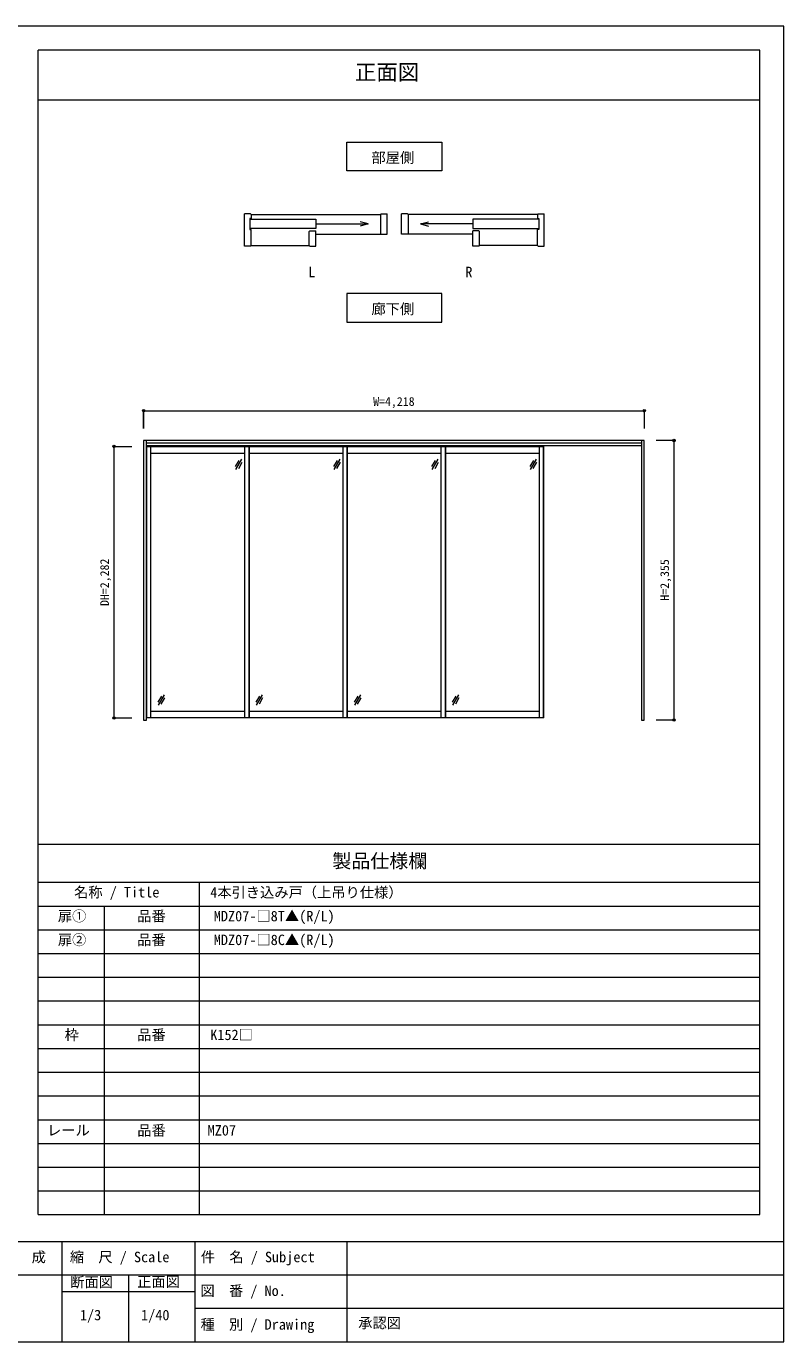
# Model space of a CAD drawing. Units: millimetres on the paper, enlarged 5 times, with parts at other scales. Extents: x -992 to 1008, y -685 to 700.
# Drawn here: x 210 to 1008, y -685 to 700 of the extents above; entities that cross this region are included whole.
import ezdxf
from ezdxf.enums import TextEntityAlignment as Align

# ---------------------------------------------------------------- set-up
doc = ezdxf.new("R2010")
doc.units = ezdxf.units.MM
doc.header["$LTSCALE"] = 5
doc.header["$PDMODE"] = 32
doc.header["$PDSIZE"] = 2.5
for name, color, linetype, lineweight in [('1-0_H-SYM', 7, 'Continuous', 20), ('1-1_0', 7, 'Continuous', 20), ('3-0', 7, 'Continuous', 20)]:
    doc.layers.add(name, color=color, linetype=linetype, lineweight=lineweight)
doc.styles.add('ＭＳ ゴシック', font='')
doc.styles.get('ＭＳ ゴシック').set_extended_font_data('MS Gothic')

msp = doc.modelspace()

# ---------------------------------------------------------------- linework, layer by layer
at = {"layer": '1-0_H-SYM'}
for p, q in [((222.5, -161.25), (222.5, 675)), ((222.5, -201.25), (982.5, -201.25))]:
    msp.add_line(p, q, dxfattribs=at)
at = {"layer": '1-1_0'}
for p, q in [((982.5, 675), (222.5, 675)), ((982.5, -551.25), (982.5, 675)), ((222.5, 622.5), (982.5, 622.5)), ((982.5, -161.25), (982.5, 622.5)), ((222.5, -551.25), (222.5, -161.25)), ((222.5, -161.25), (982.5, -161.25)), ((222.5, -161.25), (982.5, -161.25)), ((392.5, -551.25), (392.5, -201.25)), ((222.5, -226.25), (982.5, -226.25)), ((292.5, -551.25), (292.5, -226.25)), ((222.5, -251.25), (982.5, -251.25)), ((222.5, -276.25), (982.5, -276.25)), ((222.5, -301.25), (982.5, -301.25)), ((222.5, -326.25), (982.5, -326.25)), ((222.5, -351.25), (982.5, -351.25)), ((222.5, -376.25), (982.5, -376.25)), ((222.5, -401.25), (982.5, -401.25)), ((222.5, -426.25), (982.5, -426.25)), ((222.5, -451.25), (982.5, -451.25)), ((222.5, -476.25), (982.5, -476.25)), ((222.5, -501.25), (982.5, -501.25)), ((222.5, -526.25), (982.5, -526.25)), ((222.5, -551.25), (982.5, -551.25)), ((1007.5, -580), (-992.5, -580)), ((247.5, -580), (247.5, -685)), ((387.5, -580), (387.5, -685)), ((547.5, -580), (547.5, -685)), ((1007.5, -615), (-587.5, -615)), ((317.5, -615), (317.5, -685)), ((387.5, -632.5), (247.5, -632.5)), ((1007.5, -650), (387.5, -650))]:
    msp.add_line(p, q, dxfattribs=at)
msp.add_lwpolyline([(-992.5, -685), (1007.5, -685), (1007.5, 700), (-992.5, 700)], close=True, dxfattribs=at)
msp.add_lwpolyline([(222.5, -161.25), (222.5, 622.5), (982.5, 622.5)], dxfattribs=at)
at = {"layer": '3-0'}
for p, q in [((446.179, 502.594), (439.729, 502.594)), ((439.729, 468.394), (439.729, 502.594)), ((446.929, 501.694), (582.829, 501.694)), ((582.829, 501.844), (582.829, 481.294)), ((590.029, 481.294), (590.029, 502.594)), ((605.029, 481.294), (605.029, 502.594)), ((612.229, 501.844), (612.229, 481.294)), ((748.129, 501.694), (612.229, 501.694)), ((748.879, 502.594), (755.329, 502.594)), ((755.329, 468.394), (755.329, 502.594)), ((445.429, 497.794), (445.429, 486.019)), ((446.929, 497.794), (445.429, 497.794)), ((445.429, 496.894), (514.935, 496.894)), ((514.935, 486.994), (445.429, 486.994)), ((445.429, 486.019), (446.929, 486.019)), ((514.935, 496.894), (514.935, 486.994)), ((514.935, 491.944), (570.104, 491.944)), ((570.104, 491.944), (561.41, 494.273)), ((570.104, 491.944), (561.41, 489.614)), ((624.955, 491.944), (633.648, 494.273)), ((624.955, 491.944), (633.648, 489.614)), ((680.124, 491.944), (624.955, 491.944)), ((749.629, 496.894), (680.124, 496.894)), ((680.124, 496.894), (680.124, 486.994)), ((680.124, 486.994), (749.629, 486.994)), ((748.129, 497.794), (749.629, 497.794)), ((749.629, 486.019), (748.129, 486.019)), ((749.629, 497.794), (749.629, 486.019)), ((514.935, 468.394), (514.935, 484.594)), ((514.935, 481.294), (590.029, 481.294)), ((680.124, 481.294), (605.029, 481.294)), ((680.124, 468.394), (680.124, 484.594)), ((446.179, 468.394), (439.729, 468.394)), ((446.929, 469.294), (507.735, 469.294)), ((748.129, 469.294), (687.324, 469.294)), ((748.879, 468.394), (755.329, 468.394)), ((333.476, 276.389), (333.476, 295.139)), ((333.476, 276.389), (333.476, 295.139)), ((333.476, 295.139), (333.476, 276.389)), ((333.476, 295.139), (860.726, 295.139)), ((860.726, 295.139), (860.726, 276.389)), ((860.726, 263.889), (333.476, 263.889)), ((333.476, 263.889), (333.476, -30.486)), ((336.476, -30.486), (336.476, 263.889)), ((857.726, 263.889), (857.726, -30.486)), ((860.726, -30.486), (860.726, 263.889)), ((891.976, 263.889), (873.226, 263.889)), ((891.976, 263.889), (891.976, -30.486)), ((302.226, 257.576), (320.976, 257.576)), ((302.226, 257.576), (302.226, -28.299)), ((336.476, 261.264), (857.726, 261.264)), ((336.476, 258.451), (857.726, 258.451)), ((336.851, -28.299), (336.851, 257.576)), ((336.851, 257.576), (755.101, 257.576)), ((341.226, -28.299), (341.226, 257.576)), ((341.226, 250.701), (440.226, 250.701)), ((440.226, -28.299), (440.226, 257.576)), ((444.601, -28.299), (444.601, 257.576)), ((444.976, -28.299), (444.976, 257.576)), ((444.976, 250.701), (543.601, 250.701)), ((543.601, -28.299), (543.601, 257.576)), ((547.976, -28.299), (547.976, 257.576)), ((548.351, -28.299), (548.351, 257.576)), ((548.351, 250.701), (646.976, 250.701)), ((646.976, -28.299), (646.976, 257.576)), ((651.351, -28.299), (651.351, 257.576)), ((651.726, -28.299), (651.726, 257.576)), ((651.726, 250.701), (750.351, 250.701)), ((750.351, -28.299), (750.351, 257.576)), ((754.726, -28.299), (754.726, 257.576)), ((755.101, -28.299), (755.101, 257.576)), ((430.391, 236.386), (434.141, 242.881)), ((430.765, 233.284), (437.015, 244.109)), ((433.638, 234.511), (437.388, 241.006)), ((533.766, 236.386), (537.516, 242.881)), ((534.14, 233.284), (540.39, 244.109)), ((537.013, 234.511), (540.763, 241.006)), ((637.141, 236.386), (640.891, 242.881)), ((637.515, 233.284), (643.765, 244.109)), ((640.388, 234.511), (644.138, 241.006)), ((740.516, 236.386), (744.266, 242.881)), ((740.89, 233.284), (747.14, 244.109)), ((743.763, 234.511), (747.513, 241.006)), ((352.189, -5.234), (348.439, -11.729)), ((355.063, -4.006), (348.813, -14.832)), ((355.437, -7.109), (351.687, -13.604)), ((455.564, -5.234), (451.814, -11.729)), ((458.438, -4.006), (452.188, -14.832)), ((458.812, -7.109), (455.062, -13.604)), ((558.939, -5.234), (555.189, -11.729)), ((561.813, -4.006), (555.563, -14.832)), ((562.187, -7.109), (558.437, -13.604)), ((662.314, -5.234), (658.564, -11.729)), ((665.188, -4.006), (658.938, -14.832)), ((665.562, -7.109), (661.812, -13.604)), ((440.226, -21.424), (341.226, -21.424)), ((543.601, -21.424), (444.976, -21.424)), ((646.976, -21.424), (548.351, -21.424)), ((750.351, -21.424), (651.726, -21.424)), ((302.226, -28.299), (320.976, -28.299)), ((333.476, -30.486), (336.476, -30.486)), ((755.101, -28.299), (336.851, -28.299)), ((857.726, -30.486), (860.726, -30.486)), ((891.976, -30.486), (873.226, -30.486))]:
    msp.add_line(p, q, dxfattribs=at)
for points in [[(547.529, 577.966), (647.529, 577.966), (647.529, 547.966), (547.529, 547.966)], [(547.529, 388.623), (647.529, 388.623), (647.529, 418.623), (547.529, 418.623)]]:
    msp.add_lwpolyline(points, close=True, dxfattribs=at)
for points in [[(446.179, 502.594), (446.929, 501.844), (446.929, 497.794)], [(582.829, 501.844), (583.579, 502.594), (590.029, 502.594)], [(612.229, 501.844), (611.479, 502.594), (605.029, 502.594)], [(748.879, 502.594), (748.129, 501.844), (748.129, 497.794)], [(446.179, 468.394), (446.929, 469.144), (446.929, 486.019)], [(748.879, 468.394), (748.129, 469.144), (748.129, 486.019)], [(507.735, 469.144), (507.735, 483.844), (508.485, 484.594), (514.935, 484.594)], [(687.324, 469.144), (687.324, 483.844), (686.574, 484.594), (680.124, 484.594)], [(507.735, 469.144), (508.485, 468.394), (514.935, 468.394)], [(687.324, 469.144), (686.574, 468.394), (680.124, 468.394)]]:
    msp.add_lwpolyline(points, dxfattribs=at)
at = {"layer": '3-0', "color": 3}
for p in [(333.476, 295.139), (860.726, 295.139), (891.976, 263.889), (302.226, 257.576), (302.226, -28.299), (891.976, -30.486)]:
    msp.add_point(p, dxfattribs=at)

# ---------------------------------------------------------------- texts
at = {"layer": '1-1_0', "style": 'ＭＳ ゴシック'}
for s, height, p in [('正面図', 16.5, (556.119, 638.489)), ('製品仕様欄', 14.66, (532.198, -190.536)), ('名称 / Title', 11, (260.32, -220.528)), ('4本引き込み戸（上吊り仕様）', 11, (403.667, -220.682)), ('扉①', 11, (243.167, -245.682)), ('品番', 11, (326.833, -245.682)), ('MDZ07-□8T▲(R/L)', 11, (407.417, -245.682)), ('扉②', 11, (243.167, -270.682)), ('品番', 11, (326.833, -270.682)), ('MDZ07-□8C▲(R/L)', 11, (407.417, -270.682)), ('枠', 11, (250.333, -370.682)), ('品番', 11, (326.833, -370.682)), ('K152□', 11, (403.667, -370.682)), ('レール', 11, (231.825, -471.18)), ('品番', 11, (326.875, -471.25)), ('MZ07', 11, (400.928, -471.25)), ('作\u3000成', 11, (185.583, -604.606)), ('縮\u3000尺 / Scale', 11, (255.842, -604.606)), ('件\u3000名 / Subject', 11, (393.805, -604.618)), ('断面図', 11, (256.272, -631.073)), ('正面図', 11, (326.67, -630.718)), ('図\u3000番 / No.', 11, (393.387, -640.175)), ('1/3', 11, (266.458, -665.724)), ('1/40', 11, (330.833, -665.724)), ('種\u3000別 / Drawing', 11, (393.472, -675.643)), ('承認図', 11, (559.516, -674.048))]:
    msp.add_text(s, height=height, dxfattribs=at).set_placement(p, align=Align.BOTTOM_LEFT)
at = {"layer": '3-0', "style": 'ＭＳ ゴシック'}
for s, p in [('部屋側', (573.399, 552.966)), ('L', (506.959, 432.523)), ('R', (672.259, 432.523)), ('廊下側', (573.399, 393.623))]:
    msp.add_text(s, height=11, dxfattribs=at).set_placement(p, align=Align.BOTTOM_LEFT)
at = {"layer": '3-0', "color": 4, "style": 'ＭＳ ゴシック'}
msp.add_text('W=4,218', height=9.164, dxfattribs=at).set_placement((575.226, 297.639), align=Align.BOTTOM_LEFT)
for s, p in [('DH=2,282', (299.726, 89.639)), ('H=2,355', (889.476, 95.264))]:
    msp.add_text(s, height=9.164, rotation=90, dxfattribs=at).set_placement(p, align=Align.BOTTOM_LEFT)

doc.saveas('drawing.dxf')
